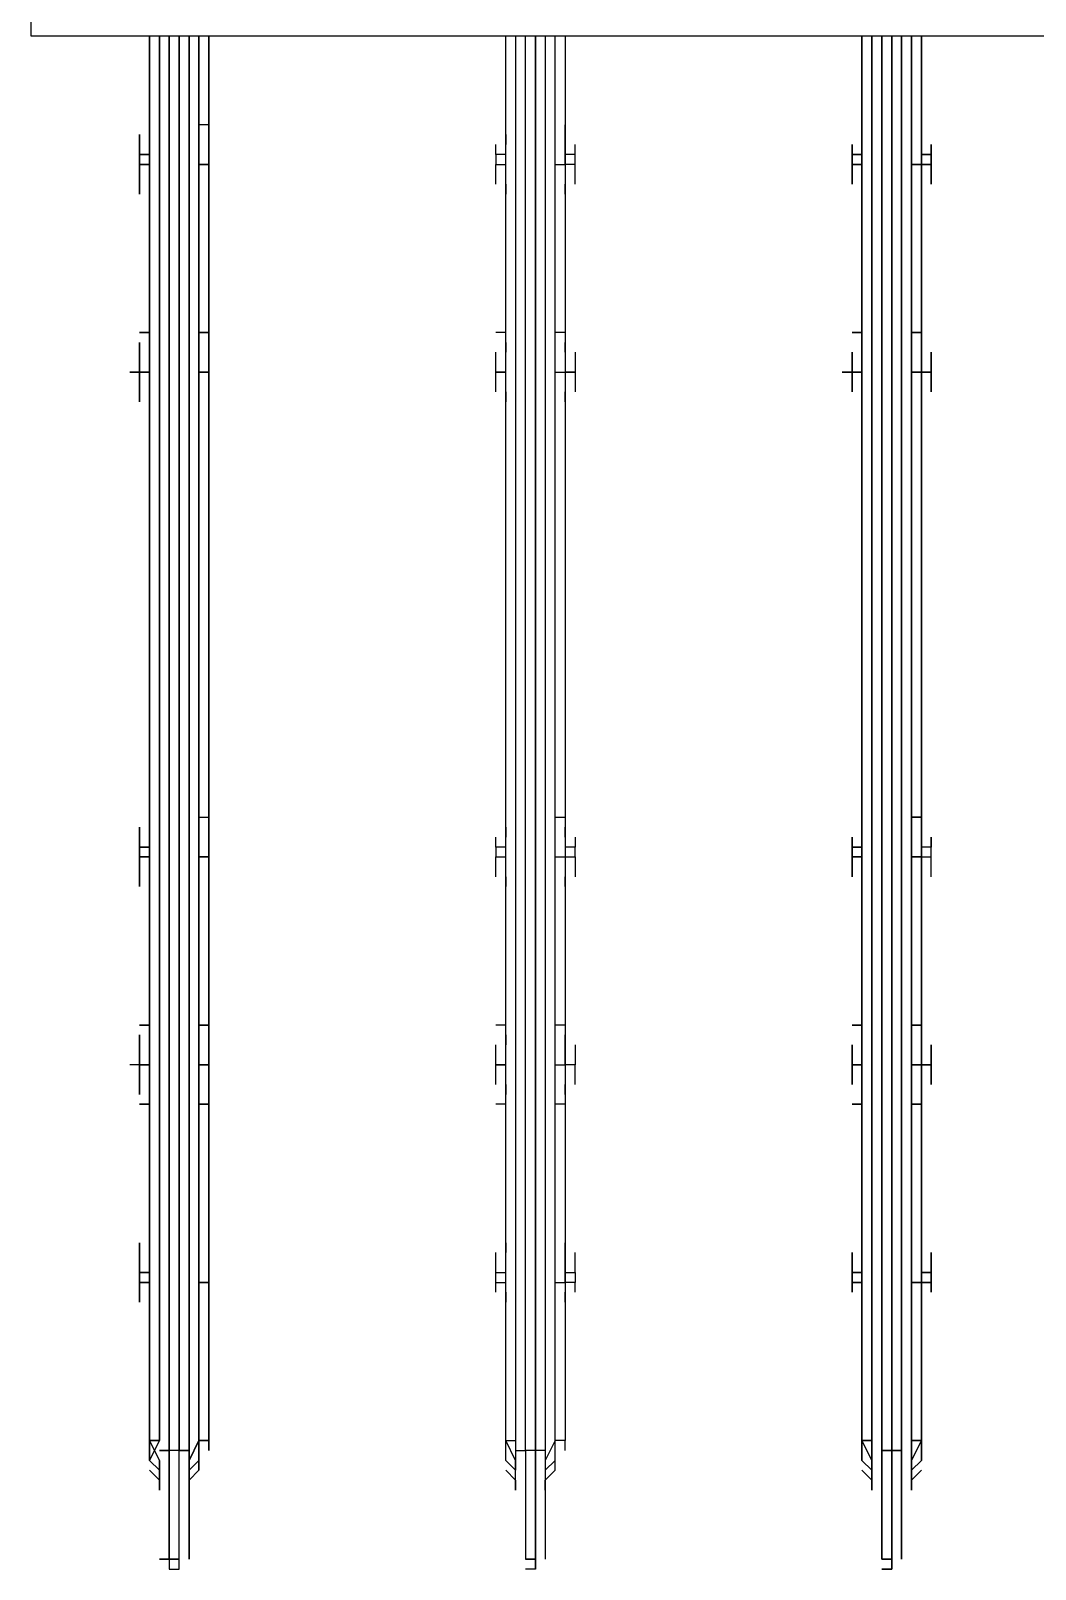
# Model space of a CAD drawing. Header units: metres. Extents: x 530339 to 530792, y 2674594 to 2674869.
# Drawn here: x 530602.8027 to 530602.9431, y 2674721.1935 to 2674721.4085 of the extents above; entities that cross this region are included whole.
import ezdxf

# ---------------------------------------------------------------- set-up
doc = ezdxf.new("R2010")
doc.units = ezdxf.units.M
doc.layers.add('IDT', color=7, linetype='Continuous')

# ---------------------------------------------------------------- blocks, each defined once
blk = doc.blocks.new('IDT')
at = {"layer": 'IDT', "color": 0, "lineweight": 25}
for p, q in [((17.66021, 15.45292), (17.66021, 15.46952)), ((17.66021, 15.46952), (17.66021, 15.45292)), ((17.66159, 15.46952), (17.66021, 15.46952)), ((17.66021, 15.46952), (17.66159, 15.46952)), ((17.66021, 15.45292), (17.66021, 15.46952)), ((17.66021, 15.46952), (17.66021, 15.45292)), ((17.66021, 15.45292), (17.66021, 15.46952)), ((17.66021, 15.46952), (17.66021, 15.45292)), ((17.66159, 15.46952), (17.66021, 15.46952)), ((17.66021, 15.46952), (17.66159, 15.46952)), ((17.66021, 15.45292), (17.66021, 15.46952)), ((17.66021, 15.46952), (17.66021, 15.45292)), ((17.71, 15.46952), (17.71, 15.45292)), ((17.71, 15.45292), (17.71, 15.46952)), ((17.71, 15.46952), (17.71138, 15.46952)), ((17.76118, 15.46952), (17.75979, 15.46952)), ((17.75979, 15.46952), (17.75979, 15.45292)), ((17.76118, 15.46952), (17.75979, 15.46952)), ((17.75979, 15.46952), (17.75979, 15.45292)), ((17.76118, 15.45292), (17.76118, 15.46952)), ((17.76118, 15.45292), (17.76118, 15.46952)), ((17.65882, 15.46813), (17.65882, 15.45292)), ((17.65882, 15.45292), (17.65882, 15.46813)), ((17.65882, 15.46813), (17.65882, 15.45292)), ((17.65882, 15.45292), (17.65882, 15.46813)), ((17.66159, 15.46813), (17.66021, 15.46813)), ((17.66021, 15.46813), (17.66159, 15.46813)), ((17.66159, 15.46813), (17.66021, 15.46813)), ((17.66021, 15.46813), (17.66159, 15.46813)), ((17.66021, 15.46813), (17.66159, 15.46813)), ((17.66021, 15.46813), (17.66159, 15.46813)), ((17.66021, 15.46813), (17.66159, 15.46813)), ((17.66021, 15.46813), (17.66159, 15.46813)), ((17.66159, 15.45292), (17.66159, 15.46813)), ((17.66159, 15.46813), (17.66159, 15.45292)), ((17.66159, 15.46813), (17.66159, 15.45292)), ((17.66159, 15.46813), (17.66159, 15.45292)), ((17.70862, 15.45292), (17.70862, 15.46813)), ((17.71138, 15.46813), (17.71, 15.46813)), ((17.71, 15.46813), (17.71138, 15.46813)), ((17.71138, 15.45292), (17.71138, 15.46813)), ((17.75841, 15.45292), (17.75841, 15.46813)), ((17.75841, 15.46813), (17.75841, 15.45292)), ((17.76118, 15.46813), (17.75979, 15.46813)), ((17.75979, 15.46813), (17.76118, 15.46813)), ((17.76118, 15.45292), (17.76118, 15.46813)), ((17.76118, 15.46813), (17.76256, 15.46813)), ((17.76256, 15.46813), (17.76118, 15.46813)), ((17.76118, 15.46813), (17.76118, 15.45292)), ((17.65744, 15.4543), (17.65744, 15.45845)), ((17.65744, 15.45845), (17.65744, 15.45707)), ((17.65744, 15.45707), (17.65744, 15.45845)), ((17.65744, 15.45845), (17.65744, 15.4543)), ((17.65744, 15.45845), (17.65744, 15.4543)), ((17.65744, 15.4543), (17.65744, 15.45845)), ((17.65744, 15.45845), (17.65744, 15.45707)), ((17.65744, 15.45707), (17.65744, 15.45845)), ((17.66297, 15.4543), (17.66297, 15.45845)), ((17.66297, 15.45845), (17.66297, 15.45707)), ((17.66297, 15.45707), (17.66297, 15.45845)), ((17.66297, 15.45845), (17.66297, 15.45707)), ((17.66297, 15.45707), (17.66297, 15.45845)), ((17.66297, 15.45845), (17.66297, 15.4543)), ((17.66297, 15.4543), (17.66297, 15.45845)), ((17.66297, 15.45845), (17.66297, 15.4543)), ((17.70862, 15.4543), (17.70862, 15.45845)), ((17.70862, 15.45845), (17.70862, 15.45707)), ((17.71277, 15.45707), (17.71277, 15.45845)), ((17.71277, 15.45845), (17.71277, 15.4543)), ((17.75841, 15.4543), (17.75841, 15.45845)), ((17.75841, 15.45845), (17.75841, 15.4543)), ((17.75841, 15.45845), (17.75841, 15.45707)), ((17.75841, 15.45707), (17.75841, 15.45845)), ((17.76256, 15.4543), (17.76256, 15.45845)), ((17.76256, 15.45845), (17.76256, 15.45707)), ((17.76256, 15.45707), (17.76256, 15.45845)), ((17.76256, 15.45845), (17.76256, 15.4543)), ((17.65744, 15.45707), (17.65606, 15.45569)), ((17.65606, 15.45569), (17.65744, 15.45707)), ((17.65744, 15.45707), (17.65606, 15.45569)), ((17.65606, 15.45569), (17.65744, 15.45707)), ((17.65744, 15.45569), (17.65606, 15.4543)), ((17.65606, 15.4543), (17.65744, 15.45569)), ((17.65744, 15.45569), (17.65606, 15.4543)), ((17.65744, 15.45569), (17.65606, 15.4543)), ((17.65744, 15.45154), (17.65744, 15.45569)), ((17.65744, 15.45569), (17.65744, 15.45154)), ((17.65744, 15.45154), (17.65744, 15.45569)), ((17.65744, 15.45154), (17.65744, 15.45569)), ((17.66297, 15.45707), (17.66436, 15.45569)), ((17.66436, 15.45569), (17.66297, 15.45707)), ((17.66297, 15.45707), (17.66436, 15.45569)), ((17.66436, 15.45569), (17.66297, 15.45707)), ((17.66297, 15.45154), (17.66297, 15.45569)), ((17.66297, 15.45569), (17.66297, 15.45154)), ((17.66297, 15.45154), (17.66297, 15.45569)), ((17.66297, 15.45569), (17.66436, 15.4543)), ((17.66436, 15.4543), (17.66297, 15.45569)), ((17.66297, 15.45569), (17.66436, 15.4543)), ((17.66436, 15.4543), (17.66297, 15.45569)), ((17.66297, 15.45569), (17.66297, 15.45154)), ((17.70862, 15.45707), (17.70723, 15.45569)), ((17.70723, 15.45569), (17.70723, 15.45154)), ((17.70862, 15.45569), (17.70723, 15.4543)), ((17.71415, 15.45569), (17.71277, 15.45707)), ((17.71277, 15.45154), (17.71277, 15.45569)), ((17.71277, 15.45569), (17.71415, 15.4543)), ((17.75841, 15.45707), (17.75703, 15.45569)), ((17.75703, 15.45569), (17.75841, 15.45707)), ((17.75703, 15.45569), (17.75703, 15.45154)), ((17.75703, 15.45154), (17.75703, 15.45569)), ((17.75703, 15.4543), (17.75841, 15.45569)), ((17.75841, 15.45569), (17.75703, 15.4543)), ((17.76256, 15.45707), (17.76394, 15.45569)), ((17.76394, 15.45569), (17.76256, 15.45707)), ((17.76256, 15.45569), (17.76394, 15.4543)), ((17.76394, 15.4543), (17.76256, 15.45569)), ((17.76256, 15.45569), (17.76394, 15.4543)), ((17.76394, 15.4543), (17.76256, 15.45569)), ((17.65606, 15.4543), (17.65606, 15.45292)), ((17.65606, 15.45154), (17.65744, 15.4543)), ((17.65744, 15.4543), (17.65606, 15.45154)), ((17.65744, 15.4543), (17.65606, 15.45154)), ((17.65606, 15.45292), (17.65606, 15.4543)), ((17.65606, 15.4543), (17.65606, 15.45292)), ((17.65606, 15.45154), (17.65744, 15.4543)), ((17.65606, 15.4543), (17.65606, 15.45292)), ((17.66436, 15.45154), (17.66297, 15.4543)), ((17.66297, 15.4543), (17.66436, 15.45154)), ((17.66436, 15.45154), (17.66297, 15.4543)), ((17.66297, 15.4543), (17.66436, 15.45154)), ((17.66436, 15.4543), (17.66436, 15.45292)), ((17.66436, 15.45292), (17.66436, 15.4543)), ((17.66436, 15.4543), (17.66436, 15.45292)), ((17.66436, 15.45292), (17.66436, 15.4543)), ((17.70723, 15.45154), (17.70862, 15.4543)), ((17.70723, 15.4543), (17.70723, 15.45292)), ((17.71277, 15.4543), (17.71415, 15.45154)), ((17.71415, 15.4543), (17.71415, 15.45292)), ((17.75703, 15.45154), (17.75841, 15.4543)), ((17.75841, 15.4543), (17.75703, 15.45154)), ((17.75703, 15.45292), (17.75703, 15.4543)), ((17.75703, 15.4543), (17.75703, 15.45292)), ((17.76394, 15.4543), (17.76256, 15.45154)), ((17.76394, 15.45154), (17.76256, 15.4543)), ((17.76256, 15.4543), (17.76394, 15.45154)), ((17.76256, 15.45154), (17.76394, 15.4543)), ((17.76394, 15.4543), (17.76394, 15.45292)), ((17.76394, 15.45292), (17.76394, 15.4543)), ((17.65606, 15.45292), (17.65606, 15.45154)), ((17.65606, 15.45154), (17.65606, 15.45292)), ((17.65606, 15.45292), (17.65606, 15.45154)), ((17.65606, 15.45292), (17.65606, 15.45154)), ((17.65606, 15.45154), (17.65606, 15.25513)), ((17.65606, 15.25513), (17.65606, 15.45154)), ((17.65606, 15.45154), (17.65606, 15.25513)), ((17.65606, 15.25513), (17.65606, 15.45154)), ((17.65606, 15.45154), (17.65744, 15.45154)), ((17.65744, 15.45154), (17.65606, 15.45154)), ((17.65606, 15.45154), (17.65744, 15.45154)), ((17.65744, 15.45154), (17.65606, 15.45154)), ((17.65744, 15.45154), (17.65744, 15.25513)), ((17.65744, 15.25513), (17.65744, 15.45154)), ((17.65744, 15.45154), (17.65744, 15.25513)), ((17.65744, 15.25513), (17.65744, 15.45154)), ((17.66021, 15.45292), (17.65882, 15.45292)), ((17.65882, 15.45292), (17.66021, 15.45292)), ((17.65882, 15.45292), (17.66021, 15.45292)), ((17.66021, 15.45292), (17.65882, 15.45292)), ((17.65882, 15.45292), (17.65882, 15.25513)), ((17.65882, 15.25513), (17.65882, 15.45292)), ((17.65882, 15.45292), (17.65882, 15.25513)), ((17.65882, 15.25513), (17.65882, 15.45292)), ((17.66159, 15.45292), (17.66021, 15.45292)), ((17.66021, 15.45292), (17.66159, 15.45292)), ((17.66021, 15.45292), (17.66159, 15.45292)), ((17.66159, 15.45292), (17.66021, 15.45292)), ((17.66021, 15.45292), (17.66159, 15.45292)), ((17.66159, 15.45292), (17.66021, 15.45292)), ((17.66021, 15.25513), (17.66021, 15.45292)), ((17.66021, 15.45292), (17.66021, 15.25513)), ((17.66021, 15.25513), (17.66021, 15.45292)), ((17.66021, 15.45292), (17.66021, 15.25513)), ((17.66159, 15.45292), (17.66021, 15.45292)), ((17.66021, 15.45292), (17.66159, 15.45292)), ((17.66021, 15.25513), (17.66021, 15.45292)), ((17.66021, 15.45292), (17.66021, 15.25513)), ((17.66021, 15.25513), (17.66021, 15.45292)), ((17.66021, 15.45292), (17.66021, 15.25513)), ((17.66159, 15.45292), (17.66159, 15.25513)), ((17.66159, 15.25513), (17.66159, 15.45292)), ((17.66159, 15.45292), (17.66159, 15.25513)), ((17.66159, 15.45292), (17.66159, 15.25513)), ((17.66436, 15.45154), (17.66297, 15.45154)), ((17.66297, 15.45154), (17.66436, 15.45154)), ((17.66436, 15.45154), (17.66297, 15.45154)), ((17.66297, 15.45154), (17.66297, 15.25513)), ((17.66297, 15.25513), (17.66297, 15.45154)), ((17.66297, 15.45154), (17.66436, 15.45154)), ((17.66297, 15.45154), (17.66297, 15.25513)), ((17.66297, 15.25513), (17.66297, 15.45154)), ((17.66436, 15.45154), (17.66436, 15.45292)), ((17.66436, 15.45292), (17.66436, 15.45154)), ((17.66436, 15.45154), (17.66436, 15.45292)), ((17.66436, 15.45292), (17.66436, 15.45154)), ((17.66436, 15.45154), (17.66436, 15.25513)), ((17.66436, 15.25513), (17.66436, 15.45154)), ((17.66436, 15.45154), (17.66436, 15.25513)), ((17.66436, 15.25513), (17.66436, 15.45154)), ((17.70585, 15.45292), (17.70585, 15.45154)), ((17.70585, 15.25513), (17.70585, 15.45154)), ((17.70585, 15.45154), (17.70723, 15.45154)), ((17.70723, 15.45154), (17.70723, 15.25513)), ((17.70862, 15.25513), (17.70862, 15.45292)), ((17.70862, 15.45292), (17.71, 15.45292)), ((17.71, 15.45292), (17.71138, 15.45292)), ((17.71, 15.25513), (17.71, 15.45292)), ((17.71, 15.45292), (17.71, 15.25513)), ((17.71277, 15.45292), (17.71138, 15.45292)), ((17.71138, 15.45292), (17.71138, 15.25513)), ((17.71415, 15.45154), (17.71277, 15.45154)), ((17.71277, 15.25513), (17.71277, 15.45154)), ((17.71415, 15.45292), (17.71415, 15.45154)), ((17.71415, 15.45154), (17.71415, 15.25513)), ((17.75564, 15.45154), (17.75564, 15.45292)), ((17.75564, 15.45292), (17.75564, 15.45154)), ((17.75564, 15.25513), (17.75564, 15.45154)), ((17.75564, 15.45154), (17.75703, 15.45154)), ((17.75703, 15.45154), (17.75564, 15.45154)), ((17.75564, 15.45154), (17.75564, 15.25513)), ((17.75703, 15.45154), (17.75703, 15.25513)), ((17.75703, 15.25513), (17.75703, 15.45154)), ((17.75841, 15.45292), (17.75841, 15.25513)), ((17.75841, 15.25513), (17.75841, 15.45292)), ((17.75841, 15.45292), (17.75979, 15.45292)), ((17.75979, 15.45292), (17.75841, 15.45292)), ((17.75979, 15.45292), (17.76118, 15.45292)), ((17.75979, 15.45292), (17.75979, 15.25513)), ((17.75979, 15.25513), (17.75979, 15.45292)), ((17.75979, 15.45292), (17.76118, 15.45292)), ((17.76118, 15.25513), (17.76118, 15.45292)), ((17.76118, 15.45292), (17.76256, 15.45292)), ((17.76256, 15.45292), (17.76118, 15.45292)), ((17.76118, 15.45292), (17.76118, 15.25513)), ((17.76118, 15.45292), (17.76118, 15.25513)), ((17.76118, 15.25513), (17.76118, 15.45292)), ((17.76256, 15.45154), (17.76394, 15.45154)), ((17.76394, 15.45154), (17.76256, 15.45154)), ((17.76256, 15.45154), (17.76256, 15.25513)), ((17.76256, 15.25513), (17.76256, 15.45154)), ((17.76394, 15.45154), (17.76394, 15.45292)), ((17.76394, 15.45292), (17.76394, 15.45154)), ((17.76394, 15.45154), (17.76394, 15.25513)), ((17.76394, 15.25513), (17.76394, 15.45154)), ((17.65606, 15.42941), (17.65606, 15.43355)), ((17.65606, 15.43355), (17.65606, 15.42941)), ((17.65606, 15.42941), (17.65606, 15.43355)), ((17.65606, 15.43355), (17.65606, 15.42941)), ((17.65606, 15.43079), (17.65606, 15.43217)), ((17.65606, 15.43217), (17.65606, 15.43079)), ((17.65606, 15.43079), (17.65606, 15.43217)), ((17.65606, 15.43217), (17.65606, 15.43079)), ((17.66436, 15.42941), (17.66436, 15.43355)), ((17.66436, 15.43355), (17.66436, 15.42941)), ((17.66436, 15.42941), (17.66436, 15.43355)), ((17.66436, 15.43355), (17.66436, 15.42941)), ((17.66436, 15.43217), (17.66436, 15.43079)), ((17.66436, 15.43079), (17.66436, 15.43217)), ((17.66436, 15.43217), (17.66436, 15.43079)), ((17.66436, 15.43079), (17.66436, 15.43217)), ((17.70585, 15.42941), (17.70585, 15.43355)), ((17.70585, 15.43217), (17.70585, 15.43079)), ((17.71415, 15.43355), (17.71415, 15.42941)), ((17.71415, 15.43079), (17.71415, 15.43217)), ((17.75564, 15.43355), (17.75564, 15.42941)), ((17.75564, 15.42941), (17.75564, 15.43355)), ((17.75564, 15.43079), (17.75564, 15.43217)), ((17.75564, 15.43217), (17.75564, 15.43079)), ((17.76394, 15.42941), (17.76394, 15.43355)), ((17.76394, 15.43355), (17.76394, 15.42941)), ((17.76533, 15.43217), (17.76533, 15.43079)), ((17.76533, 15.43079), (17.76533, 15.43217)), ((17.65467, 15.42941), (17.65467, 15.43079)), ((17.65467, 15.43079), (17.65467, 15.42941)), ((17.65467, 15.43079), (17.65467, 15.42941)), ((17.65467, 15.42941), (17.65467, 15.43079)), ((17.66574, 15.42941), (17.66574, 15.43079)), ((17.66574, 15.43079), (17.66574, 15.42941)), ((17.66574, 15.42941), (17.66574, 15.43079)), ((17.66574, 15.43079), (17.66574, 15.42941)), ((17.70447, 15.43079), (17.70447, 15.42941)), ((17.71553, 15.43079), (17.71553, 15.42941)), ((17.75564, 15.43079), (17.75564, 15.42941)), ((17.75564, 15.42941), (17.75564, 15.43079)), ((17.76533, 15.43079), (17.76533, 15.42941)), ((17.76533, 15.42941), (17.76533, 15.43079)), ((17.65467, 15.42941), (17.65467, 15.42802)), ((17.65467, 15.42802), (17.65467, 15.42941)), ((17.65606, 15.42941), (17.65467, 15.42941)), ((17.65467, 15.42941), (17.65606, 15.42941)), ((17.65467, 15.42941), (17.65606, 15.42941)), ((17.65606, 15.42941), (17.65467, 15.42941)), ((17.65467, 15.42941), (17.65467, 15.42802)), ((17.65467, 15.42802), (17.65467, 15.42941)), ((17.65467, 15.42802), (17.65606, 15.42802)), ((17.65606, 15.42802), (17.65467, 15.42802)), ((17.65467, 15.42526), (17.65467, 15.42802)), ((17.65467, 15.42802), (17.65467, 15.42526)), ((17.65467, 15.42802), (17.65606, 15.42802)), ((17.65606, 15.42802), (17.65467, 15.42802)), ((17.65467, 15.42526), (17.65467, 15.42802)), ((17.65467, 15.42802), (17.65467, 15.42526)), ((17.65606, 15.42387), (17.65606, 15.42941)), ((17.65606, 15.42941), (17.65606, 15.42802)), ((17.65606, 15.42387), (17.65606, 15.42941)), ((17.65606, 15.42941), (17.65744, 15.42941)), ((17.65744, 15.42941), (17.65606, 15.42941)), ((17.65606, 15.42941), (17.65606, 15.42802)), ((17.65606, 15.42802), (17.65606, 15.42387)), ((17.65606, 15.42802), (17.65606, 15.42387)), ((17.66436, 15.42387), (17.66436, 15.42941)), ((17.66436, 15.42941), (17.66436, 15.42387)), ((17.66436, 15.42802), (17.66436, 15.42941)), ((17.66436, 15.42941), (17.66574, 15.42941)), ((17.66574, 15.42941), (17.66436, 15.42941)), ((17.66436, 15.42941), (17.66574, 15.42941)), ((17.66574, 15.42941), (17.66436, 15.42941)), ((17.66436, 15.42941), (17.66436, 15.42802)), ((17.66436, 15.42802), (17.66574, 15.42802)), ((17.66574, 15.42802), (17.66436, 15.42802)), ((17.66436, 15.42802), (17.66574, 15.42802)), ((17.66574, 15.42802), (17.66436, 15.42802)), ((17.66436, 15.42802), (17.66436, 15.42387)), ((17.66436, 15.42387), (17.66436, 15.42802)), ((17.66574, 15.42802), (17.66574, 15.42941)), ((17.66574, 15.42941), (17.66574, 15.42802)), ((17.66574, 15.42802), (17.66574, 15.42941)), ((17.66574, 15.42941), (17.66574, 15.42802)), ((17.66574, 15.42526), (17.66574, 15.42802)), ((17.66574, 15.42802), (17.66574, 15.42526)), ((17.66574, 15.42526), (17.66574, 15.42802)), ((17.66574, 15.42802), (17.66574, 15.42526)), ((17.70447, 15.42941), (17.70585, 15.42941)), ((17.70447, 15.42802), (17.70447, 15.42941)), ((17.70585, 15.42802), (17.70447, 15.42802)), ((17.70447, 15.42802), (17.70447, 15.42526)), ((17.70723, 15.42941), (17.70585, 15.42941)), ((17.70585, 15.42941), (17.70585, 15.42802)), ((17.70585, 15.42802), (17.70585, 15.42387)), ((17.71415, 15.42941), (17.71415, 15.42802)), ((17.71553, 15.42941), (17.71415, 15.42941)), ((17.71415, 15.42802), (17.71415, 15.42387)), ((17.71553, 15.42802), (17.71415, 15.42802)), ((17.71553, 15.42941), (17.71553, 15.42802)), ((17.71553, 15.42802), (17.71553, 15.42526)), ((17.75564, 15.42941), (17.75564, 15.42526)), ((17.75564, 15.42802), (17.75564, 15.42941)), ((17.75564, 15.42941), (17.75703, 15.42941)), ((17.75703, 15.42941), (17.75564, 15.42941)), ((17.75564, 15.42802), (17.75564, 15.42941)), ((17.75564, 15.42941), (17.75564, 15.42802)), ((17.75564, 15.42387), (17.75564, 15.42802)), ((17.75564, 15.42526), (17.75564, 15.42802)), ((17.75564, 15.42802), (17.75564, 15.42387)), ((17.76394, 15.42387), (17.76394, 15.42941)), ((17.76394, 15.42941), (17.76394, 15.42387)), ((17.76533, 15.42941), (17.76394, 15.42941)), ((17.76394, 15.42941), (17.76533, 15.42941)), ((17.76394, 15.42802), (17.76533, 15.42802)), ((17.76533, 15.42802), (17.76394, 15.42802)), ((17.76533, 15.42802), (17.76533, 15.42941)), ((17.76533, 15.42941), (17.76533, 15.42802)), ((17.76533, 15.42526), (17.76533, 15.42802)), ((17.76533, 15.42802), (17.76533, 15.42526)), ((17.65606, 15.42387), (17.65606, 15.42526)), ((17.65606, 15.42526), (17.65606, 15.42387)), ((17.65606, 15.42387), (17.65606, 15.42526)), ((17.65606, 15.42526), (17.65606, 15.42387)), ((17.66436, 15.42387), (17.66436, 15.42526)), ((17.66436, 15.42526), (17.66436, 15.42387)), ((17.66436, 15.42387), (17.66436, 15.42526)), ((17.66436, 15.42526), (17.66436, 15.42387)), ((17.70585, 15.42387), (17.70585, 15.42526)), ((17.71415, 15.42387), (17.71415, 15.42526)), ((17.75564, 15.42526), (17.75564, 15.42387)), ((17.75564, 15.42387), (17.75564, 15.42526)), ((17.76533, 15.42526), (17.76533, 15.42387)), ((17.76533, 15.42387), (17.76533, 15.42526)), ((17.65744, 15.40451), (17.65606, 15.40451)), ((17.65606, 15.40451), (17.65744, 15.40451)), ((17.65744, 15.40451), (17.65606, 15.40451)), ((17.65606, 15.40451), (17.65744, 15.40451)), ((17.66574, 15.40451), (17.66436, 15.40451)), ((17.66436, 15.40451), (17.66574, 15.40451)), ((17.66574, 15.40451), (17.66436, 15.40451)), ((17.66436, 15.40451), (17.66574, 15.40451)), ((17.70585, 15.40451), (17.70723, 15.40451)), ((17.71415, 15.40451), (17.71553, 15.40451)), ((17.75703, 15.40451), (17.75564, 15.40451)), ((17.75564, 15.40451), (17.75703, 15.40451)), ((17.76533, 15.40451), (17.76394, 15.40451)), ((17.76394, 15.40451), (17.76533, 15.40451)), ((17.65606, 15.39898), (17.65606, 15.40313)), ((17.65606, 15.40313), (17.65606, 15.40174)), ((17.65606, 15.40174), (17.65606, 15.40313)), ((17.65606, 15.40313), (17.65606, 15.39898)), ((17.65606, 15.39898), (17.65606, 15.40313)), ((17.65606, 15.40313), (17.65606, 15.40174)), ((17.65606, 15.40174), (17.65606, 15.40313)), ((17.65606, 15.40313), (17.65606, 15.39898)), ((17.66436, 15.40313), (17.66436, 15.40174)), ((17.66436, 15.40174), (17.66436, 15.40313)), ((17.66436, 15.40313), (17.66436, 15.39898)), ((17.66436, 15.39898), (17.66436, 15.40313)), ((17.66436, 15.40174), (17.66436, 15.40313)), ((17.66436, 15.39898), (17.66436, 15.40313)), ((17.66436, 15.40313), (17.66436, 15.39898)), ((17.66436, 15.40174), (17.66436, 15.40313)), ((17.70585, 15.39898), (17.70585, 15.40313)), ((17.70585, 15.40313), (17.70585, 15.40174)), ((17.71415, 15.40174), (17.71415, 15.40313)), ((17.71415, 15.40313), (17.71415, 15.39898)), ((17.75564, 15.39898), (17.75564, 15.40313)), ((17.75564, 15.40313), (17.75564, 15.40174)), ((17.75564, 15.40174), (17.75564, 15.40313)), ((17.75564, 15.40313), (17.75564, 15.39898)), ((17.76394, 15.39898), (17.76394, 15.40313)), ((17.76394, 15.40313), (17.76394, 15.39898)), ((17.76533, 15.40174), (17.76533, 15.40313)), ((17.76533, 15.40313), (17.76533, 15.40174)), ((17.65467, 15.39898), (17.65467, 15.40174)), ((17.65467, 15.40174), (17.65467, 15.39898)), ((17.65467, 15.39898), (17.65467, 15.40174)), ((17.65467, 15.40174), (17.65467, 15.39898)), ((17.66574, 15.40174), (17.66574, 15.39898)), ((17.66574, 15.39898), (17.66574, 15.40174)), ((17.66574, 15.40174), (17.66574, 15.39898)), ((17.66574, 15.40174), (17.66574, 15.39898)), ((17.70447, 15.40174), (17.70447, 15.39898)), ((17.71553, 15.40174), (17.71553, 15.39898)), ((17.75564, 15.40174), (17.75564, 15.39898)), ((17.75564, 15.39898), (17.75564, 15.40174)), ((17.76533, 15.39898), (17.76533, 15.40174)), ((17.76533, 15.40174), (17.76533, 15.39898)), ((17.65467, 15.39621), (17.65467, 15.39898)), ((17.65467, 15.39898), (17.65606, 15.39898)), ((17.65606, 15.39898), (17.65467, 15.39898)), ((17.65467, 15.39898), (17.65467, 15.39621)), ((17.65606, 15.39898), (17.65467, 15.39898)), ((17.65467, 15.39898), (17.65606, 15.39898)), ((17.65467, 15.39621), (17.65467, 15.39898)), ((17.65467, 15.39898), (17.65606, 15.39898)), ((17.65606, 15.39898), (17.65467, 15.39898)), ((17.65467, 15.39898), (17.65467, 15.39621)), ((17.65606, 15.39898), (17.65467, 15.39898)), ((17.65467, 15.39898), (17.65606, 15.39898)), ((17.65606, 15.39898), (17.65606, 15.39483)), ((17.65606, 15.39483), (17.65606, 15.39898)), ((17.65606, 15.39898), (17.65744, 15.39898)), ((17.65744, 15.39898), (17.65606, 15.39898)), ((17.65606, 15.39898), (17.65744, 15.39898)), ((17.65744, 15.39898), (17.65606, 15.39898)), ((17.65606, 15.39483), (17.65606, 15.39898)), ((17.65606, 15.39898), (17.65606, 15.39483)), ((17.66436, 15.39898), (17.66574, 15.39898)), ((17.66574, 15.39898), (17.66436, 15.39898)), ((17.66436, 15.39898), (17.66436, 15.39483)), ((17.66436, 15.39898), (17.66574, 15.39898)), ((17.66436, 15.39483), (17.66436, 15.39898)), ((17.66574, 15.39898), (17.66436, 15.39898)), ((17.66436, 15.39898), (17.66574, 15.39898)), ((17.66574, 15.39898), (17.66436, 15.39898)), ((17.66436, 15.39898), (17.66574, 15.39898)), ((17.66574, 15.39898), (17.66436, 15.39898)), ((17.66436, 15.39898), (17.66436, 15.39483)), ((17.66436, 15.39483), (17.66436, 15.39898)), ((17.66436, 15.39898), (17.66574, 15.39898)), ((17.66574, 15.39898), (17.66436, 15.39898)), ((17.66574, 15.39898), (17.66436, 15.39898)), ((17.66574, 15.39898), (17.66436, 15.39898)), ((17.66574, 15.39898), (17.66574, 15.39621)), ((17.66574, 15.39898), (17.66574, 15.39621)), ((17.66574, 15.39621), (17.66574, 15.39898)), ((17.66574, 15.39898), (17.66574, 15.39621)), ((17.70447, 15.39898), (17.70585, 15.39898)), ((17.70447, 15.39621), (17.70447, 15.39898)), ((17.70447, 15.39898), (17.70585, 15.39898)), ((17.70723, 15.39898), (17.70585, 15.39898)), ((17.70585, 15.39898), (17.70585, 15.39483)), ((17.71415, 15.39898), (17.71415, 15.39483)), ((17.71553, 15.39898), (17.71415, 15.39898)), ((17.71415, 15.39898), (17.71553, 15.39898)), ((17.71553, 15.39898), (17.71415, 15.39898)), ((17.71553, 15.39898), (17.71553, 15.39621)), ((17.75564, 15.39898), (17.75703, 15.39898)), ((17.75703, 15.39898), (17.75564, 15.39898)), ((17.75564, 15.39898), (17.75703, 15.39898)), ((17.75703, 15.39898), (17.75564, 15.39898)), ((17.75564, 15.39898), (17.75564, 15.39621)), ((17.75564, 15.39483), (17.75564, 15.39898)), ((17.75703, 15.39898), (17.75564, 15.39898)), ((17.75564, 15.39898), (17.75703, 15.39898)), ((17.75703, 15.39898), (17.75564, 15.39898)), ((17.75564, 15.39898), (17.75564, 15.39483)), ((17.75564, 15.39621), (17.75564, 15.39898)), ((17.76394, 15.39898), (17.76533, 15.39898)), ((17.76533, 15.39898), (17.76394, 15.39898)), ((17.76394, 15.39898), (17.76394, 15.39483)), ((17.76394, 15.39483), (17.76394, 15.39898)), ((17.76394, 15.39898), (17.76533, 15.39898)), ((17.76533, 15.39898), (17.76394, 15.39898)), ((17.76394, 15.39898), (17.76533, 15.39898)), ((17.76533, 15.39898), (17.76533, 15.39621)), ((17.76533, 15.39621), (17.76533, 15.39898)), ((17.76533, 15.39898), (17.76671, 15.39898)), ((17.65606, 15.39483), (17.65606, 15.39621)), ((17.65606, 15.39621), (17.65606, 15.39483)), ((17.65606, 15.39483), (17.65606, 15.39621)), ((17.65606, 15.39621), (17.65606, 15.39483)), ((17.66436, 15.39483), (17.66436, 15.39621)), ((17.66436, 15.39483), (17.66436, 15.39621)), ((17.66436, 15.39483), (17.66436, 15.39621)), ((17.66436, 15.39483), (17.66436, 15.39621)), ((17.70585, 15.39483), (17.70585, 15.39621)), ((17.71415, 15.39483), (17.71415, 15.39621)), ((17.75564, 15.39621), (17.75564, 15.39483)), ((17.75564, 15.39483), (17.75564, 15.39621)), ((17.76533, 15.39621), (17.76533, 15.39483)), ((17.76533, 15.39483), (17.76533, 15.39621)), ((17.65744, 15.39344), (17.65606, 15.39344)), ((17.65606, 15.39344), (17.65744, 15.39344)), ((17.65744, 15.39344), (17.65606, 15.39344)), ((17.65606, 15.39344), (17.65744, 15.39344)), ((17.66574, 15.39344), (17.66436, 15.39344)), ((17.66436, 15.39344), (17.66574, 15.39344)), ((17.66574, 15.39344), (17.66436, 15.39344)), ((17.66436, 15.39344), (17.66574, 15.39344)), ((17.70585, 15.39344), (17.70723, 15.39344)), ((17.71415, 15.39344), (17.71553, 15.39344)), ((17.75703, 15.39344), (17.75564, 15.39344)), ((17.75564, 15.39344), (17.75703, 15.39344)), ((17.76533, 15.39344), (17.76394, 15.39344)), ((17.76394, 15.39344), (17.76533, 15.39344)), ((17.65606, 15.36993), (17.65606, 15.37408)), ((17.65606, 15.37408), (17.65606, 15.3727)), ((17.65606, 15.3727), (17.65606, 15.37408)), ((17.65606, 15.37408), (17.65606, 15.3727)), ((17.65606, 15.37408), (17.65606, 15.3727)), ((17.65606, 15.36993), (17.65606, 15.37408)), ((17.65606, 15.36993), (17.65606, 15.37408)), ((17.65606, 15.37408), (17.65606, 15.36993)), ((17.66436, 15.37408), (17.66436, 15.3727)), ((17.66436, 15.3727), (17.66436, 15.37408)), ((17.66436, 15.37408), (17.66436, 15.36993)), ((17.66436, 15.3644), (17.66436, 15.37408)), ((17.66436, 15.37408), (17.66436, 15.3727)), ((17.66436, 15.3727), (17.66436, 15.37408)), ((17.66436, 15.37408), (17.66436, 15.36993)), ((17.66436, 15.3644), (17.66436, 15.37408)), ((17.70585, 15.36993), (17.70585, 15.37408)), ((17.70585, 15.37408), (17.70585, 15.3727)), ((17.71415, 15.3727), (17.71415, 15.37408)), ((17.71415, 15.37408), (17.71415, 15.36993)), ((17.75564, 15.36993), (17.75564, 15.37408)), ((17.75564, 15.37408), (17.75564, 15.3727)), ((17.75564, 15.3727), (17.75564, 15.37408)), ((17.75564, 15.37408), (17.75564, 15.36993)), ((17.76394, 15.36993), (17.76394, 15.37408)), ((17.76394, 15.37408), (17.76394, 15.36993)), ((17.76533, 15.3727), (17.76533, 15.37408)), ((17.76533, 15.37408), (17.76533, 15.3727)), ((17.65467, 15.3727), (17.65467, 15.36993)), ((17.65467, 15.3727), (17.65467, 15.36993)), ((17.65467, 15.3727), (17.65467, 15.36993)), ((17.65467, 15.3727), (17.65467, 15.36993)), ((17.66574, 15.36993), (17.66574, 15.3727)), ((17.66574, 15.3727), (17.66574, 15.36993)), ((17.66574, 15.36993), (17.66574, 15.3727)), ((17.66574, 15.3727), (17.66574, 15.36993)), ((17.70447, 15.36993), (17.70447, 15.3727)), ((17.71553, 15.3727), (17.71553, 15.36993)), ((17.75564, 15.3727), (17.75564, 15.36993)), ((17.75564, 15.36993), (17.75564, 15.3727)), ((17.76533, 15.36993), (17.76533, 15.3727)), ((17.76533, 15.3727), (17.76533, 15.36993)), ((17.65467, 15.36993), (17.65467, 15.36855)), ((17.65606, 15.36993), (17.65467, 15.36993)), ((17.65606, 15.36993), (17.65467, 15.36993)), ((17.65467, 15.36993), (17.65467, 15.36855)), ((17.65606, 15.36993), (17.65467, 15.36993)), ((17.65467, 15.36993), (17.65467, 15.36855)), ((17.65606, 15.36993), (17.65467, 15.36993)), ((17.65467, 15.36993), (17.65467, 15.36855)), ((17.65606, 15.36855), (17.65606, 15.36993)), ((17.65606, 15.36993), (17.65744, 15.36993)), ((17.65606, 15.36855), (17.65606, 15.36993)), ((17.65606, 15.36993), (17.65744, 15.36993)), ((17.65606, 15.36855), (17.65606, 15.36993)), ((17.65744, 15.36993), (17.65606, 15.36993)), ((17.65606, 15.36993), (17.65744, 15.36993)), ((17.65606, 15.36855), (17.65606, 15.36993)), ((17.66436, 15.36993), (17.66436, 15.3644)), ((17.66436, 15.36993), (17.66574, 15.36993)), ((17.66574, 15.36993), (17.66436, 15.36993)), ((17.66436, 15.36993), (17.66436, 15.3644)), ((17.66436, 15.36993), (17.66574, 15.36993)), ((17.66574, 15.36993), (17.66436, 15.36993)), ((17.66574, 15.36993), (17.66574, 15.36855)), ((17.66574, 15.36855), (17.66574, 15.36993)), ((17.66574, 15.36993), (17.66574, 15.36855)), ((17.66574, 15.36855), (17.66574, 15.36993)), ((17.70585, 15.36993), (17.70447, 15.36993)), ((17.70447, 15.36993), (17.70447, 15.36855)), ((17.70723, 15.36993), (17.70585, 15.36993)), ((17.70585, 15.36855), (17.70585, 15.36993)), ((17.71415, 15.36993), (17.71415, 15.3644)), ((17.71553, 15.36993), (17.71415, 15.36993)), ((17.71553, 15.36855), (17.71553, 15.36993)), ((17.75564, 15.36993), (17.75564, 15.36855)), ((17.75564, 15.36855), (17.75564, 15.36993)), ((17.75564, 15.36993), (17.75703, 15.36993)), ((17.75703, 15.36993), (17.75564, 15.36993)), ((17.75564, 15.36855), (17.75564, 15.36993)), ((17.75564, 15.36993), (17.75703, 15.36993)), ((17.75703, 15.36993), (17.75564, 15.36993)), ((17.75564, 15.36993), (17.75564, 15.36855)), ((17.76394, 15.3644), (17.76394, 15.36993)), ((17.76394, 15.36993), (17.76394, 15.36855)), ((17.76394, 15.36993), (17.76533, 15.36993)), ((17.76533, 15.36993), (17.76394, 15.36993)), ((17.76533, 15.36855), (17.76533, 15.36993)), ((17.76533, 15.36993), (17.76533, 15.36855)), ((17.65467, 15.36855), (17.65606, 15.36855)), ((17.65467, 15.36716), (17.65467, 15.36855)), ((17.65467, 15.36855), (17.65467, 15.36716)), ((17.65467, 15.36855), (17.65606, 15.36855)), ((17.65467, 15.36855), (17.65606, 15.36855)), ((17.65467, 15.36716), (17.65467, 15.36855)), ((17.65467, 15.36855), (17.65467, 15.36716)), ((17.65467, 15.36855), (17.65606, 15.36855)), ((17.65606, 15.36855), (17.65606, 15.3644)), ((17.65606, 15.3644), (17.65606, 15.36855)), ((17.65606, 15.36855), (17.65606, 15.3644)), ((17.65606, 15.3644), (17.65606, 15.36855)), ((17.66574, 15.36855), (17.66436, 15.36855)), ((17.66436, 15.36855), (17.66574, 15.36855)), ((17.66574, 15.36855), (17.66436, 15.36855)), ((17.66436, 15.36855), (17.66574, 15.36855)), ((17.66574, 15.36716), (17.66574, 15.36855)), ((17.66574, 15.36855), (17.66574, 15.36716)), ((17.66574, 15.36716), (17.66574, 15.36855)), ((17.66574, 15.36855), (17.66574, 15.36716)), ((17.70447, 15.36716), (17.70447, 15.36855)), ((17.70447, 15.36855), (17.70585, 15.36855)), ((17.70585, 15.3644), (17.70585, 15.36855)), ((17.71415, 15.36855), (17.71553, 15.36855)), ((17.71553, 15.36855), (17.71553, 15.36716)), ((17.75564, 15.3644), (17.75564, 15.36855)), ((17.75564, 15.36855), (17.75564, 15.36716)), ((17.75564, 15.36716), (17.75564, 15.36855)), ((17.75564, 15.36855), (17.75564, 15.3644)), ((17.76394, 15.36855), (17.76394, 15.3644)), ((17.76533, 15.36855), (17.76394, 15.36855)), ((17.76394, 15.36855), (17.76533, 15.36855)), ((17.76533, 15.36716), (17.76533, 15.36855)), ((17.76533, 15.36855), (17.76533, 15.36716)), ((17.65606, 15.36578), (17.65606, 15.36716)), ((17.65606, 15.36716), (17.65606, 15.36578)), ((17.65606, 15.36578), (17.65606, 15.36716)), ((17.65606, 15.36716), (17.65606, 15.36578)), ((17.66436, 15.36716), (17.66436, 15.36578)), ((17.66436, 15.36578), (17.66436, 15.36716)), ((17.66436, 15.36716), (17.66436, 15.36578)), ((17.66436, 15.36578), (17.66436, 15.36716)), ((17.70585, 15.36716), (17.70585, 15.36578)), ((17.71415, 15.36578), (17.71415, 15.36716)), ((17.75564, 15.36716), (17.75564, 15.36578)), ((17.75564, 15.36578), (17.75564, 15.36716)), ((17.76533, 15.36716), (17.76533, 15.36578)), ((17.76533, 15.36578), (17.76533, 15.36716)), ((17.65606, 15.3644), (17.65744, 15.3644)), ((17.65744, 15.3644), (17.65606, 15.3644)), ((17.65606, 15.3644), (17.65744, 15.3644)), ((17.65744, 15.3644), (17.65606, 15.3644)), ((17.70723, 15.3644), (17.70585, 15.3644)), ((17.75703, 15.3644), (17.75564, 15.3644)), ((17.65606, 15.30769), (17.65606, 15.30216)), ((17.65606, 15.30216), (17.65606, 15.30769)), ((17.65606, 15.30769), (17.65606, 15.30216)), ((17.65606, 15.30216), (17.65606, 15.30769)), ((17.66436, 15.30216), (17.66436, 15.30769)), ((17.66436, 15.30769), (17.66436, 15.30216)), ((17.66436, 15.30216), (17.66436, 15.30769)), ((17.66436, 15.30769), (17.66436, 15.30216)), ((17.70585, 15.30216), (17.70585, 15.30769)), ((17.71415, 15.30769), (17.71415, 15.30216)), ((17.75564, 15.30216), (17.75564, 15.30769)), ((17.75564, 15.30769), (17.75564, 15.30216)), ((17.76394, 15.30216), (17.76394, 15.30769)), ((17.76394, 15.30769), (17.76394, 15.30216)), ((17.65606, 15.30492), (17.65606, 15.3063)), ((17.65606, 15.3063), (17.65606, 15.30492)), ((17.65606, 15.30492), (17.65606, 15.3063)), ((17.65606, 15.3063), (17.65606, 15.30492)), ((17.66436, 15.3063), (17.66436, 15.30492)), ((17.66436, 15.30492), (17.66436, 15.3063)), ((17.66436, 15.3063), (17.66436, 15.30492)), ((17.66436, 15.30492), (17.66436, 15.3063)), ((17.70585, 15.3063), (17.70585, 15.30492)), ((17.71415, 15.30492), (17.71415, 15.3063)), ((17.75564, 15.30492), (17.75564, 15.3063)), ((17.75564, 15.3063), (17.75564, 15.30492)), ((17.76533, 15.30492), (17.76533, 15.3063)), ((17.76533, 15.3063), (17.76533, 15.30492)), ((17.65467, 15.30216), (17.65467, 15.30492)), ((17.65467, 15.30492), (17.65467, 15.30216)), ((17.65467, 15.30216), (17.65467, 15.30492)), ((17.65467, 15.30492), (17.65467, 15.30216)), ((17.66574, 15.30216), (17.66574, 15.30492)), ((17.66574, 15.30492), (17.66574, 15.30216)), ((17.66574, 15.30216), (17.66574, 15.30492)), ((17.66574, 15.30492), (17.66574, 15.30216)), ((17.70447, 15.30216), (17.70447, 15.30492)), ((17.71553, 15.30492), (17.71553, 15.30216)), ((17.75564, 15.30492), (17.75564, 15.30216)), ((17.75564, 15.30216), (17.75564, 15.30492)), ((17.76533, 15.30216), (17.76533, 15.30492)), ((17.76533, 15.30492), (17.76533, 15.30216)), ((17.65467, 15.29939), (17.65467, 15.30216)), ((17.65467, 15.30216), (17.65467, 15.29939)), ((17.65606, 15.30216), (17.65467, 15.30216)), ((17.65467, 15.30216), (17.65606, 15.30216)), ((17.65606, 15.30216), (17.65467, 15.30216)), ((17.65467, 15.30216), (17.65467, 15.29939)), ((17.65467, 15.29939), (17.65467, 15.30216)), ((17.65467, 15.30216), (17.65606, 15.30216)), ((17.65606, 15.30216), (17.65467, 15.30216)), ((17.65467, 15.30216), (17.65606, 15.30216)), ((17.65606, 15.30216), (17.65467, 15.30216)), ((17.65467, 15.30216), (17.65606, 15.30216)), ((17.65606, 15.29801), (17.65606, 15.30216)), ((17.65606, 15.30216), (17.65744, 15.30216)), ((17.65744, 15.30216), (17.65606, 15.30216)), ((17.65606, 15.30216), (17.65606, 15.29801)), ((17.65606, 15.30216), (17.65744, 15.30216)), ((17.65744, 15.30216), (17.65606, 15.30216)), ((17.65606, 15.30216), (17.65606, 15.29801)), ((17.65606, 15.29801), (17.65606, 15.30216)), ((17.65606, 15.30216), (17.65744, 15.30216)), ((17.65744, 15.30216), (17.65606, 15.30216)), ((17.66574, 15.30216), (17.66436, 15.30216)), ((17.66436, 15.30216), (17.66574, 15.30216)), ((17.66574, 15.30216), (17.66436, 15.30216)), ((17.66436, 15.30216), (17.66436, 15.29801)), ((17.66436, 15.29801), (17.66436, 15.30216)), ((17.66436, 15.30216), (17.66574, 15.30216)), ((17.66574, 15.30216), (17.66436, 15.30216)), ((17.66436, 15.30216), (17.66574, 15.30216)), ((17.66436, 15.30216), (17.66574, 15.30216)), ((17.66574, 15.30216), (17.66436, 15.30216)), ((17.66436, 15.30216), (17.66436, 15.29801)), ((17.66436, 15.29801), (17.66436, 15.30216)), ((17.66436, 15.30216), (17.66574, 15.30216)), ((17.66574, 15.30216), (17.66436, 15.30216)), ((17.66574, 15.30216), (17.66574, 15.29939)), ((17.66574, 15.29939), (17.66574, 15.30216)), ((17.66574, 15.30216), (17.66712, 15.30216)), ((17.66712, 15.30216), (17.66574, 15.30216)), ((17.66574, 15.29939), (17.66574, 15.30216)), ((17.66574, 15.30216), (17.66574, 15.29939)), ((17.70585, 15.30216), (17.70447, 15.30216)), ((17.70447, 15.29939), (17.70447, 15.30216)), ((17.70447, 15.30216), (17.70585, 15.30216)), ((17.70723, 15.30216), (17.70585, 15.30216)), ((17.70585, 15.29801), (17.70585, 15.30216)), ((17.71415, 15.30216), (17.71415, 15.29801)), ((17.71553, 15.30216), (17.71415, 15.30216)), ((17.71415, 15.30216), (17.71553, 15.30216)), ((17.71553, 15.30216), (17.71553, 15.29939)), ((17.75564, 15.29939), (17.75564, 15.30216)), ((17.75564, 15.30216), (17.75703, 15.30216)), ((17.75703, 15.30216), (17.75564, 15.30216)), ((17.75564, 15.30216), (17.75703, 15.30216)), ((17.75703, 15.30216), (17.75564, 15.30216)), ((17.75564, 15.30216), (17.75564, 15.29801)), ((17.75564, 15.30216), (17.75564, 15.29939)), ((17.75564, 15.29801), (17.75564, 15.30216)), ((17.75564, 15.30216), (17.75703, 15.30216)), ((17.75703, 15.30216), (17.75564, 15.30216)), ((17.76533, 15.30216), (17.76394, 15.30216)), ((17.76394, 15.30216), (17.76533, 15.30216)), ((17.76394, 15.30216), (17.76394, 15.29801)), ((17.76394, 15.29801), (17.76394, 15.30216)), ((17.76394, 15.30216), (17.76533, 15.30216)), ((17.76533, 15.30216), (17.76394, 15.30216)), ((17.76533, 15.30216), (17.76394, 15.30216)), ((17.76394, 15.30216), (17.76533, 15.30216)), ((17.76533, 15.29939), (17.76533, 15.30216)), ((17.76533, 15.30216), (17.76533, 15.29939)), ((17.76671, 15.30216), (17.76533, 15.30216)), ((17.76533, 15.30216), (17.76671, 15.30216)), ((17.65606, 15.29801), (17.65606, 15.29939)), ((17.65606, 15.29939), (17.65606, 15.29801)), ((17.65606, 15.29939), (17.65606, 15.29801)), ((17.65606, 15.29939), (17.65606, 15.29801)), ((17.66436, 15.29801), (17.66436, 15.29939)), ((17.66436, 15.29939), (17.66436, 15.29801)), ((17.66436, 15.29939), (17.66436, 15.29801)), ((17.66436, 15.29801), (17.66436, 15.29939)), ((17.70585, 15.29939), (17.70585, 15.29801)), ((17.71415, 15.29801), (17.71415, 15.29939)), ((17.75564, 15.29801), (17.75564, 15.29939)), ((17.75564, 15.29939), (17.75564, 15.29801)), ((17.76533, 15.29939), (17.76533, 15.29801)), ((17.76533, 15.29801), (17.76533, 15.29939)), ((17.65744, 15.29662), (17.65606, 15.29662)), ((17.65606, 15.29662), (17.65744, 15.29662)), ((17.65744, 15.29662), (17.65606, 15.29662)), ((17.65606, 15.29662), (17.65744, 15.29662)), ((17.66574, 15.29662), (17.66436, 15.29662)), ((17.66436, 15.29662), (17.66574, 15.29662)), ((17.66574, 15.29662), (17.66436, 15.29662)), ((17.66436, 15.29662), (17.66574, 15.29662)), ((17.70585, 15.29662), (17.70723, 15.29662)), ((17.71415, 15.29662), (17.71553, 15.29662)), ((17.75703, 15.29662), (17.75564, 15.29662)), ((17.75564, 15.29662), (17.75703, 15.29662)), ((17.76533, 15.29662), (17.76394, 15.29662)), ((17.76394, 15.29662), (17.76533, 15.29662)), ((17.65606, 15.27311), (17.65606, 15.27726)), ((17.65606, 15.27726), (17.65606, 15.27588)), ((17.65606, 15.27588), (17.65606, 15.27726)), ((17.65606, 15.27726), (17.65606, 15.27311)), ((17.65606, 15.27588), (17.65606, 15.27726)), ((17.65606, 15.27726), (17.65606, 15.27588)), ((17.65606, 15.27311), (17.65606, 15.27726)), ((17.65606, 15.27726), (17.65606, 15.27311)), ((17.66436, 15.27173), (17.66436, 15.27726)), ((17.66436, 15.27726), (17.66436, 15.27588)), ((17.66436, 15.27588), (17.66436, 15.27726)), ((17.66436, 15.27726), (17.66436, 15.27311)), ((17.66436, 15.27311), (17.66436, 15.27726)), ((17.66436, 15.27726), (17.66436, 15.27173)), ((17.66436, 15.27726), (17.66436, 15.27588)), ((17.66436, 15.27588), (17.66436, 15.27726)), ((17.70585, 15.27311), (17.70585, 15.27726)), ((17.70585, 15.27726), (17.70585, 15.27588)), ((17.71415, 15.27588), (17.71415, 15.27726)), ((17.71415, 15.27726), (17.71415, 15.27311)), ((17.75564, 15.27588), (17.75564, 15.27726)), ((17.75564, 15.27726), (17.75564, 15.27311)), ((17.75564, 15.27311), (17.75564, 15.27726)), ((17.75564, 15.27726), (17.75564, 15.27588)), ((17.76394, 15.27311), (17.76394, 15.27726)), ((17.76394, 15.27726), (17.76394, 15.27311)), ((17.76533, 15.27588), (17.76533, 15.27726)), ((17.76533, 15.27726), (17.76533, 15.27588)), ((17.65467, 15.27311), (17.65467, 15.27588)), ((17.65467, 15.27588), (17.65467, 15.27311)), ((17.65467, 15.27311), (17.65467, 15.27588)), ((17.65467, 15.27588), (17.65467, 15.27311)), ((17.66574, 15.27311), (17.66574, 15.27588)), ((17.66574, 15.27588), (17.66574, 15.27311)), ((17.66574, 15.27311), (17.66574, 15.27588)), ((17.66574, 15.27588), (17.66574, 15.27311)), ((17.70447, 15.27588), (17.70447, 15.27311)), ((17.71553, 15.27588), (17.71553, 15.27311)), ((17.75564, 15.27311), (17.75564, 15.27588)), ((17.75564, 15.27588), (17.75564, 15.27311)), ((17.76533, 15.27311), (17.76533, 15.27588)), ((17.76533, 15.27588), (17.76533, 15.27311)), ((17.65467, 15.27173), (17.65467, 15.27311)), ((17.65467, 15.27311), (17.65467, 15.27173)), ((17.65606, 15.27311), (17.65467, 15.27311)), ((17.65467, 15.27311), (17.65467, 15.27173)), ((17.65467, 15.27173), (17.65467, 15.27311)), ((17.65467, 15.27311), (17.65606, 15.27311)), ((17.65606, 15.27311), (17.65467, 15.27311)), ((17.65467, 15.27311), (17.65606, 15.27311)), ((17.65744, 15.27311), (17.65606, 15.27311)), ((17.65606, 15.27311), (17.65744, 15.27311)), ((17.65606, 15.26758), (17.65606, 15.27311)), ((17.65606, 15.27311), (17.65606, 15.26758)), ((17.65606, 15.26758), (17.65606, 15.27311)), ((17.65606, 15.27311), (17.65606, 15.26758)), ((17.65744, 15.27311), (17.65606, 15.27311)), ((17.65606, 15.27311), (17.65744, 15.27311)), ((17.66436, 15.27311), (17.66574, 15.27311)), ((17.66574, 15.27311), (17.66436, 15.27311)), ((17.66436, 15.27311), (17.66574, 15.27311)), ((17.66574, 15.27311), (17.66436, 15.27311)), ((17.66436, 15.27311), (17.66436, 15.27173)), ((17.66436, 15.27173), (17.66436, 15.27311)), ((17.66574, 15.27173), (17.66574, 15.27311)), ((17.66574, 15.27311), (17.66574, 15.27173)), ((17.66574, 15.27173), (17.66574, 15.27311)), ((17.66574, 15.27311), (17.66574, 15.27173)), ((17.70447, 15.27311), (17.70585, 15.27311)), ((17.70447, 15.27311), (17.70447, 15.27173)), ((17.70723, 15.27311), (17.70585, 15.27311)), ((17.70585, 15.27311), (17.70585, 15.26758)), ((17.71415, 15.27311), (17.71415, 15.26758)), ((17.71553, 15.27311), (17.71415, 15.27311)), ((17.71553, 15.27173), (17.71553, 15.27311)), ((17.75564, 15.27311), (17.75564, 15.27034)), ((17.75564, 15.27034), (17.75564, 15.27311)), ((17.75564, 15.27311), (17.75564, 15.27173)), ((17.75564, 15.27173), (17.75564, 15.27311)), ((17.75703, 15.27311), (17.75564, 15.27311)), ((17.75564, 15.27311), (17.75703, 15.27311)), ((17.75703, 15.27311), (17.75564, 15.27311)), ((17.75564, 15.27311), (17.75703, 15.27311)), ((17.76394, 15.26758), (17.76394, 15.27311)), ((17.76394, 15.27311), (17.76533, 15.27311)), ((17.76533, 15.27311), (17.76394, 15.27311)), ((17.76394, 15.27311), (17.76394, 15.27173)), ((17.76533, 15.27173), (17.76533, 15.27311)), ((17.76533, 15.27311), (17.76533, 15.27173)), ((17.65606, 15.27173), (17.65467, 15.27173)), ((17.65467, 15.27173), (17.65467, 15.27034)), ((17.65467, 15.27034), (17.65467, 15.27173)), ((17.65467, 15.27173), (17.65467, 15.27034)), ((17.65467, 15.27034), (17.65467, 15.27173)), ((17.65467, 15.27173), (17.65606, 15.27173)), ((17.65467, 15.27173), (17.65606, 15.27173)), ((17.65606, 15.27173), (17.65467, 15.27173)), ((17.66436, 15.27173), (17.66574, 15.27173)), ((17.66574, 15.27173), (17.66436, 15.27173)), ((17.66436, 15.27173), (17.66436, 15.26758)), ((17.66436, 15.26758), (17.66436, 15.27173)), ((17.66574, 15.27173), (17.66436, 15.27173)), ((17.66436, 15.27173), (17.66436, 15.26758)), ((17.66436, 15.26758), (17.66436, 15.27173)), ((17.66436, 15.27173), (17.66574, 15.27173)), ((17.66574, 15.27034), (17.66574, 15.27173)), ((17.66574, 15.27173), (17.66574, 15.27034)), ((17.66574, 15.27034), (17.66574, 15.27173)), ((17.66574, 15.27173), (17.66574, 15.27034)), ((17.70447, 15.27173), (17.70585, 15.27173)), ((17.70447, 15.27173), (17.70447, 15.27034)), ((17.71415, 15.27173), (17.71553, 15.27173)), ((17.71553, 15.27173), (17.71553, 15.27034)), ((17.75564, 15.27173), (17.75564, 15.26758)), ((17.75564, 15.26758), (17.75564, 15.27173)), ((17.76394, 15.27173), (17.76533, 15.27173)), ((17.76533, 15.27173), (17.76394, 15.27173)), ((17.76394, 15.27173), (17.76394, 15.26758)), ((17.76533, 15.27034), (17.76533, 15.27173)), ((17.76533, 15.27173), (17.76533, 15.27034)), ((17.65606, 15.26896), (17.65606, 15.27034)), ((17.65606, 15.27034), (17.65606, 15.26896)), ((17.65606, 15.26896), (17.65606, 15.27034)), ((17.65606, 15.27034), (17.65606, 15.26896)), ((17.66436, 15.27034), (17.66436, 15.26896)), ((17.66436, 15.26896), (17.66436, 15.27034)), ((17.66436, 15.27034), (17.66436, 15.26896)), ((17.66436, 15.26896), (17.66436, 15.27034)), ((17.70585, 15.27034), (17.70585, 15.26896)), ((17.71415, 15.26896), (17.71415, 15.27034)), ((17.75564, 15.27034), (17.75564, 15.26896)), ((17.75564, 15.26896), (17.75564, 15.27034)), ((17.76533, 15.27034), (17.76533, 15.26896)), ((17.76533, 15.26896), (17.76533, 15.27034)), ((17.75564, 15.26758), (17.75703, 15.26758)), ((17.78054, 15.25513), (17.3158, 15.25513)), ((17.78054, 15.16384), (17.78054, 15.25513))]:
    blk.add_line(p, q, dxfattribs=at)

msp = doc.modelspace()

# ---------------------------------------------------------------- block references
at = {"layer": 'IDT', "color": 8, "rotation": 180}
msp.add_blockref('IDT', (530620.58328, 2674736.66297), dxfattribs=at)

doc.saveas('drawing.dxf')
